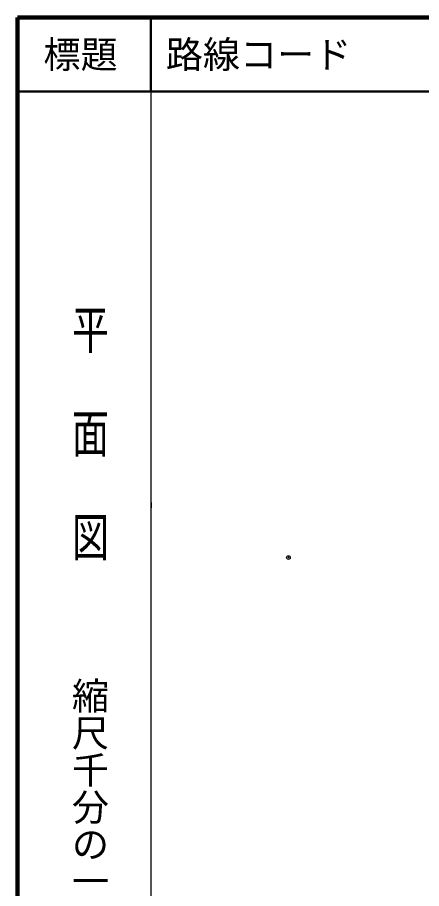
# Model space of a CAD drawing. Units: millimetres, scale not verified. Extents: x 40000 to 680000, y 20000 to 380000.
# Drawn here: x 40000 to 94471, y 262491 to 380000 of the extents above; entities that cross this region are included whole.
import ezdxf
from ezdxf.enums import TextEntityAlignment as Align

# ---------------------------------------------------------------- set-up
doc = ezdxf.new("R2010")
doc.units = ezdxf.units.MM
doc.header["$LTSCALE"] = 1000
doc.header["$PDMODE"] = 32
doc.header["$PDSIZE"] = 500
doc.layers.add('M-OTRS', color=6, linetype='Continuous')
for name, color, linetype, lineweight in [('M-TTL', 2, 'Continuous', 140), ('M-TTL-BAND', 7, 'Continuous', 25), ('M-TTL-LINE', 7, 'Continuous', 50), ('M-TTL-TXT', 7, 'Continuous', 13)]:
    doc.layers.add(name, color=color, linetype=linetype, lineweight=lineweight)
doc.styles.add('@ＭＳ ゴシック', font='')
doc.styles.add('ＭＳ ゴシック', font='')
doc.styles.get('@ＭＳ ゴシック').set_extended_font_data('@MS Gothic')
doc.styles.get('ＭＳ ゴシック').set_extended_font_data('MS Gothic')

msp = doc.modelspace()

# ---------------------------------------------------------------- linework, layer by layer
at = {"layer": 'M-OTRS'}
msp.add_point((76529, 307133), dxfattribs=at)
at = {"layer": 'M-TTL'}
for p, q in [((40000, 380000), (40000, 20000)), ((680000, 380000), (40000, 380000))]:
    msp.add_line(p, q, dxfattribs=at)
at = {"layer": 'M-TTL-BAND'}
msp.add_line((58000, 370000), (58000, 20000), dxfattribs=at)
at = {"layer": 'M-TTL-LINE'}
for p, q in [((58000, 380000), (58000, 370000)), ((40000, 370000), (680000, 370000))]:
    msp.add_line(p, q, dxfattribs=at)
at = {"layer": 'M-TTL-TXT'}
msp.add_line((58071, 314581), (58034, 313041), dxfattribs=at)

# ---------------------------------------------------------------- texts
at = {"layer": 'M-TTL-BAND', "style": '@ＭＳ ゴシック', "width": 1.4}
msp.add_text('平  面  図', height=3666, rotation=270, dxfattribs=at).set_placement((49777, 306475), align=Align.MIDDLE_RIGHT)
at = {"layer": 'M-TTL-BAND', "style": '@ＭＳ ゴシック'}
msp.add_text('縮尺千分の一', height=3666, rotation=270, dxfattribs=at).set_placement((49777, 261030), align=Align.MIDDLE_RIGHT)
at = {"layer": 'M-TTL-TXT', "style": 'ＭＳ ゴシック'}
msp.add_text('標題', height=3666, dxfattribs=at).set_placement((48500, 375000), align=Align.MIDDLE_CENTER)
msp.add_text('路線コード', height=3666, dxfattribs=at).set_placement((60000, 375000), align=Align.MIDDLE_LEFT)

doc.saveas('drawing.dxf')
